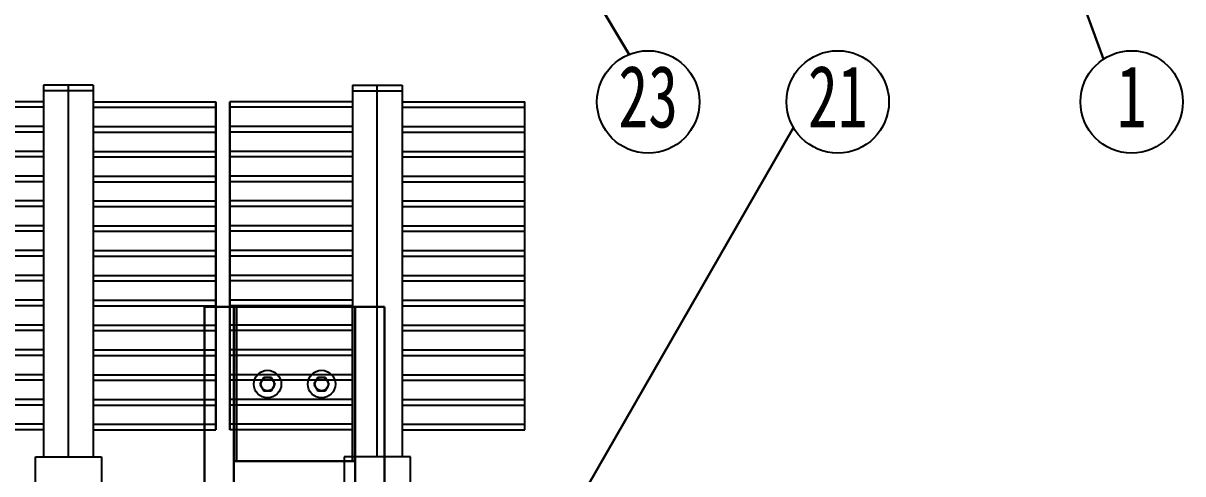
# Model space of a CAD drawing. Extents: x 54056 to 359947, y -41534 to 373650.
# Drawn here: x 80325 to 82427, y -38571 to -37754 of the extents above; entities that cross this region are included whole.
import ezdxf
from ezdxf.enums import TextEntityAlignment as Align

# ---------------------------------------------------------------- set-up
doc = ezdxf.new("R2010")
doc.units = 0
doc.header["$LTSCALE"] = 3
doc.header["$MEASUREMENT"] = 0
doc.linetypes.add('CENTER', pattern=[50.8, 31.75, -6.35, 6.35, -6.35])
doc.layers.get('0').update_dxf_attribs({"linetype": 'CONTINUOUS', "lineweight": 30})
for name, color, linetype in [('02___PRT_ALL_AXES', 7, 'CONTINUOUS'), ('08', 1, 'CONTINUOUS'), ('1', 6, 'CENTER')]:
    doc.layers.add(name, color=color, linetype=linetype)
doc.layers.add('11', color=3, linetype='CONTINUOUS', lineweight=18)
doc.layers.add('标注、文本', color=3, linetype='CONTINUOUS', lineweight=25)
doc.styles.get("Standard").update_dxf_attribs({"font": 'STFANGSO.TTF', "width": 0.7})

# ---------------------------------------------------------------- blocks, each defined once
blk = doc.blocks.new('965821542')
at = {"color": 3, "ltscale": 2}
blk.add_line((176126.7, -208033.5), (175452.7, -208033.5), dxfattribs=at)
at = {"layer": '1', "color": 3, "ltscale": 8}
for p, q in [((175482.7, -207766), (176067.7, -207766)), ((176077.7, -207766), (175482.7, -207766)), ((175482.7, -207766), (176077.7, -207766)), ((175482.7, -207988.5), (175482.7, -207766)), ((175492.7, -207988.5), (175492.7, -207766)), ((175527.7, -207988.5), (175527.7, -207766)), ((175537.7, -207988.5), (175537.7, -207766)), ((175572.7, -207988.5), (175572.7, -207766)), ((175582.7, -207988.5), (175582.7, -207766)), ((175617.7, -207988.5), (175617.7, -207766)), ((175627.7, -207988.5), (175627.7, -207766)), ((175662.7, -207988.5), (175662.7, -207766)), ((175672.7, -207988.5), (175672.7, -207766)), ((175707.7, -207988.5), (175707.7, -207766)), ((175717.7, -207988.5), (175717.7, -207766)), ((175752.7, -207988.5), (175752.7, -207766)), ((175762.7, -207988.5), (175762.7, -207766)), ((175797.7, -207988.5), (175797.7, -207766)), ((175807.7, -207988.5), (175807.7, -207766)), ((175842.7, -207988.5), (175842.7, -207766)), ((175852.7, -207988.5), (175852.7, -207766)), ((175887.7, -207988.5), (175887.7, -207766)), ((175897.7, -207988.5), (175897.7, -207766)), ((175932.7, -207988.5), (175932.7, -207766)), ((175942.7, -207988.5), (175942.7, -207766)), ((175977.7, -207988.5), (175977.7, -207766)), ((175987.7, -207988.5), (175987.7, -207766)), ((176022.7, -207988.5), (176022.7, -207766)), ((176032.7, -207988.5), (176032.7, -207766)), ((176067.7, -207988.5), (176067.7, -207766)), ((176077.7, -207988.5), (176077.7, -207766)), ((176176.7, -207973.5), (176176.7, -208093.5)), ((176181.7, -207973.5), (176181.7, -208093.5)), ((176186.7, -207973.5), (176186.7, -208093.5)), ((175452.7, -207988.5), (176126.7, -207988.5)), ((176226.7, -207988.5), (176287.7, -207988.5)), ((176287.7, -207988.5), (176287.7, -208078.5)), ((175452.7, -208078.5), (176126.7, -208078.5)), ((175482.7, -208078.5), (175482.7, -208301)), ((175492.7, -208078.5), (175492.7, -208301)), ((175527.7, -208078.5), (175527.7, -208301)), ((175537.7, -208078.5), (175537.7, -208301)), ((175572.7, -208078.5), (175572.7, -208301)), ((175582.7, -208078.5), (175582.7, -208301)), ((175617.7, -208078.5), (175617.7, -208301)), ((175627.7, -208078.5), (175627.7, -208301)), ((175662.7, -208078.5), (175662.7, -208301)), ((175672.7, -208078.5), (175672.7, -208301)), ((175707.7, -208078.5), (175707.7, -208301)), ((175717.7, -208078.5), (175717.7, -208301)), ((175752.7, -208078.5), (175752.7, -208301)), ((175762.7, -208078.5), (175762.7, -208301)), ((175797.7, -208078.5), (175797.7, -208301)), ((175807.7, -208078.5), (175807.7, -208301)), ((175842.7, -208078.5), (175842.7, -208301)), ((175852.7, -208078.5), (175852.7, -208301)), ((175887.7, -208078.5), (175887.7, -208301)), ((175897.7, -208078.5), (175897.7, -208301)), ((175932.7, -208078.5), (175932.7, -208301)), ((175942.7, -208078.5), (175942.7, -208301)), ((175977.7, -208078.5), (175977.7, -208301)), ((175987.7, -208078.5), (175987.7, -208301)), ((176022.7, -208078.5), (176022.7, -208301)), ((176032.7, -208078.5), (176032.7, -208301)), ((176067.7, -208078.5), (176067.7, -208301)), ((176077.7, -208078.5), (176077.7, -208301)), ((176226.7, -208078.5), (176285, -208078.5)), ((176077.7, -208301), (175482.7, -208301))]:
    blk.add_line(p, q, dxfattribs=at)
at = {"layer": '1', "color": 3, "ltscale": 4}
for p, q in [((175452.7, -207988.5), (175452.7, -208078.5)), ((175462.7, -207988.5), (175462.7, -208078.5))]:
    blk.add_line(p, q, dxfattribs=at)
at = {"layer": '1', "color": 3, "ltscale": 8}
blk.add_lwpolyline([(176126.7, -207973.5), (176226.7, -207973.5), (176226.7, -208093.5), (176126.7, -208093.5)], close=True, dxfattribs=at)

msp = doc.modelspace()

# ---------------------------------------------------------------- linework, layer by layer
at = {"color": 1, "linetype": 'ByBlock'}
for p, q in [((80799.314, -36772.147), (81423.551, -37810.258)), ((81941.48, -36893.52), (82283.702, -37818.708)), ((81065.556, -39084.752), (81721.234, -37942.803))]:
    msp.add_line(p, q, dxfattribs=at)
at = {"color": 7, "linetype": 'Continuous'}
for p, q in [((80653.74, -38268.17), (80979.74, -38268.17)), ((80653.74, -38701.17), (80653.74, -38268.17)), ((80706.74, -38701.17), (80706.74, -38268.17)), ((80711.74, -38548.17), (80711.74, -38268.17)), ((80921.74, -38268.17), (80921.74, -38548.17)), ((80926.74, -38268.17), (80926.74, -38701.17)), ((80979.74, -38268.17), (80979.74, -38701.17)), ((80706.74, -38548.17), (80926.74, -38548.17))]:
    msp.add_line(p, q, dxfattribs=at)
for centre, start, end in [((80767.74, -38408.17), 139.910755, 159.658268), ((80767.74, -38408.17), 80.112572, 99.819214), ((80767.74, -38408.17), 20.354915, 40.150174), ((80865.74, -38408.17), 139.910755, 159.658268), ((80865.74, -38408.17), 80.112572, 99.819214), ((80865.74, -38408.17), 20.354915, 40.150174), ((80767.74, -38408.17), 200.309021, 219.998275), ((80767.74, -38408.17), 260.263773, 280.025048), ((80767.74, -38408.17), 319.747452, 339.63717), ((80865.74, -38408.17), 200.309021, 219.998275), ((80865.74, -38408.17), 260.263773, 280.025048), ((80865.74, -38408.17), 319.747452, 339.63717)]:
    msp.add_arc(centre, 12.2, start, end, dxfattribs=at)
at = {"layer": '02___PRT_ALL_AXES', "color": 7, "linetype": 'Continuous'}
for p, q in [((80760.812, -38396.17), (80753.884, -38408.17)), ((80753.884, -38408.17), (80760.812, -38420.17)), ((80774.668, -38396.17), (80760.812, -38396.17)), ((80781.596, -38408.17), (80774.668, -38396.17)), ((80774.668, -38420.17), (80781.596, -38408.17)), ((80858.812, -38396.17), (80851.884, -38408.17)), ((80851.884, -38408.17), (80858.812, -38420.17)), ((80872.668, -38396.17), (80858.812, -38396.17)), ((80879.596, -38408.17), (80872.668, -38396.17)), ((80872.668, -38420.17), (80879.596, -38408.17)), ((80760.812, -38420.17), (80774.668, -38420.17)), ((80858.812, -38420.17), (80872.668, -38420.17))]:
    msp.add_line(p, q, dxfattribs=at)
for centre, radius in [((80767.74, -38408.17), 25), ((80865.74, -38408.17), 25), ((80767.74, -38408.17), 12), ((80865.74, -38408.17), 12)]:
    msp.add_circle(centre, radius, dxfattribs=at)
at = {"layer": '08', "color": 1}
for centre in [(81457.905, -37896.477), (81801.64, -37896.449), (82334.399, -37896.449)]:
    msp.add_circle(centre, 92.811, dxfattribs=at)

# ---------------------------------------------------------------- block references
at = {"layer": '标注、文本', "rotation": 270}
msp.add_blockref('965821542', (288440.274, 137586.56), dxfattribs=at)
at = {"layer": '标注、文本', "xscale": -1, "rotation": 90}
msp.add_blockref('965821542', (-127066.794, 137586.56), dxfattribs=at)

# ---------------------------------------------------------------- texts
at = {"layer": '11', "width": 0.707}
for s, p in [('23', (81457.905, -37886.6)), ('21', (81801.64, -37886.572)), ('1', (82334.399, -37886.572))]:
    msp.add_text(s, height=112.5, dxfattribs=at).set_placement(p, align=Align.MIDDLE_CENTER)

doc.saveas('drawing.dxf')
